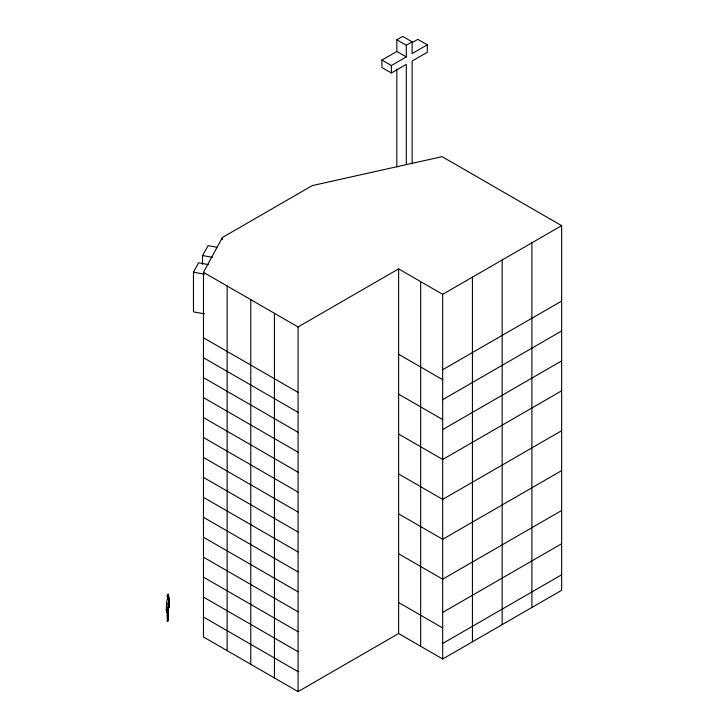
<?xml version="1.0" encoding="UTF-8"?>
<svg xmlns="http://www.w3.org/2000/svg" width="728" height="728" viewBox="0 0 728 728"><rect width="100%" height="100%" fill="white"/><g stroke="black" fill="none" stroke-linecap="round" stroke-linejoin="round"><path stroke-width="1.09" d="M167.04 602.902L166.894 609.463L168.769 606.042L168.714 599.29M169.242 598.871L169.023 607.261L169.315 605.751L169.251 606.524M167.877 620.311L167.804 619.583L167.431 621.585L167.804 619.783L167.331 621.266L167.749 620.156L167.895 620.884M166.521 604.731L166.357 610.792L166.767 601.346L167.868 597.679M166.403 610.701L166.657 612.175L166.73 610.1M167.968 620.038L168.687 606.133M168.05 619.901L167.84 621.075M167.331 596.341L167.658 599.053L168.195 593.984L167.194 596.287L167.749 595.231L167.995 596.723M169.096 605.123L169.005 607.243M167.831 620.602L167.831 609.782M167.34 620.993L166.94 609.363M168.186 597.888L167.449 598.962M167.913 620.675L168.168 620.183M168.714 600.555L169.333 598.543L168.914 596.669L168.25 597.151M204.431 313.841L193.466 311.857L193.466 272.208L198.562 262.817L208.436 264.601M203.476 272.336L222.386 237.501L312.33 185.576L442.124 156.647L561.643 225.653L561.643 590.299L442.688 658.986L398.626 633.542L298.071 691.6L203.476 636.982L203.476 272.336L298.071 326.954L398.626 268.896L442.688 294.33L561.643 225.653M202.511 264.328L202.511 255.546L208.099 245.664L216.871 247.247M169.424 604.513L169.069 605.168L168.723 600.527M406.297 164.346L406.297 64.401L391.391 73L381.936 67.54L381.936 60.078L396.833 51.479L396.833 39.767L402.666 36.4L412.13 41.86L412.13 53.572L427.291 44.818L427.291 52.28L412.13 61.034L412.13 163.254M396.833 39.767L406.297 45.227L412.13 41.86M412.139 42.643L417.827 39.358L427.291 44.818M381.936 60.078L391.391 65.538L406.297 56.939L406.297 45.227M442.688 369.742L561.643 301.064M442.688 399.663L561.643 330.985M442.688 429.584L561.643 360.906M561.643 390.827L442.688 459.505L398.626 434.07M561.643 430.721L442.688 499.399L398.626 473.964M561.643 470.616L442.688 539.293L398.626 513.859M561.643 510.51L442.688 579.188L398.626 553.753M442.688 612.439L561.643 543.761M442.688 643.47L561.643 574.783M202.511 255.546L212.385 257.33M193.466 272.208L204.431 274.192M396.833 51.479L406.297 56.939M398.626 354.281L442.688 379.716M398.626 394.176L442.688 419.61M203.476 337.774L298.071 392.383M203.476 357.721L298.071 412.33M203.476 377.668L298.071 432.277M203.476 397.615L298.071 452.224M203.476 417.563L298.071 472.181M203.476 437.51L298.071 492.128M203.476 457.457L298.071 512.075M203.476 477.404L298.071 532.022M398.626 602.511L442.688 627.955M203.476 497.351L298.071 551.97M203.476 517.299L298.071 571.917M203.476 537.246L298.071 591.864M203.476 557.193L298.071 611.811M203.476 577.14L298.071 631.758M203.476 597.087L298.071 651.706M203.476 617.035L298.071 671.653M166.685 612.13L166.466 611.62M531.904 242.824L531.904 607.471M502.165 259.996L502.165 624.642M472.426 277.159L472.426 641.814M442.688 294.33L442.688 658.986M420.657 281.618L420.657 646.264M398.626 268.896L398.626 633.542M396.833 69.16L396.833 166.839M391.391 65.538L391.391 73M298.071 326.954L298.071 691.6M274.429 313.295L274.429 677.95M250.778 299.645L250.778 664.291M227.127 285.986L227.127 650.641M222.386 237.501L222.386 239.685"/></g></svg>
